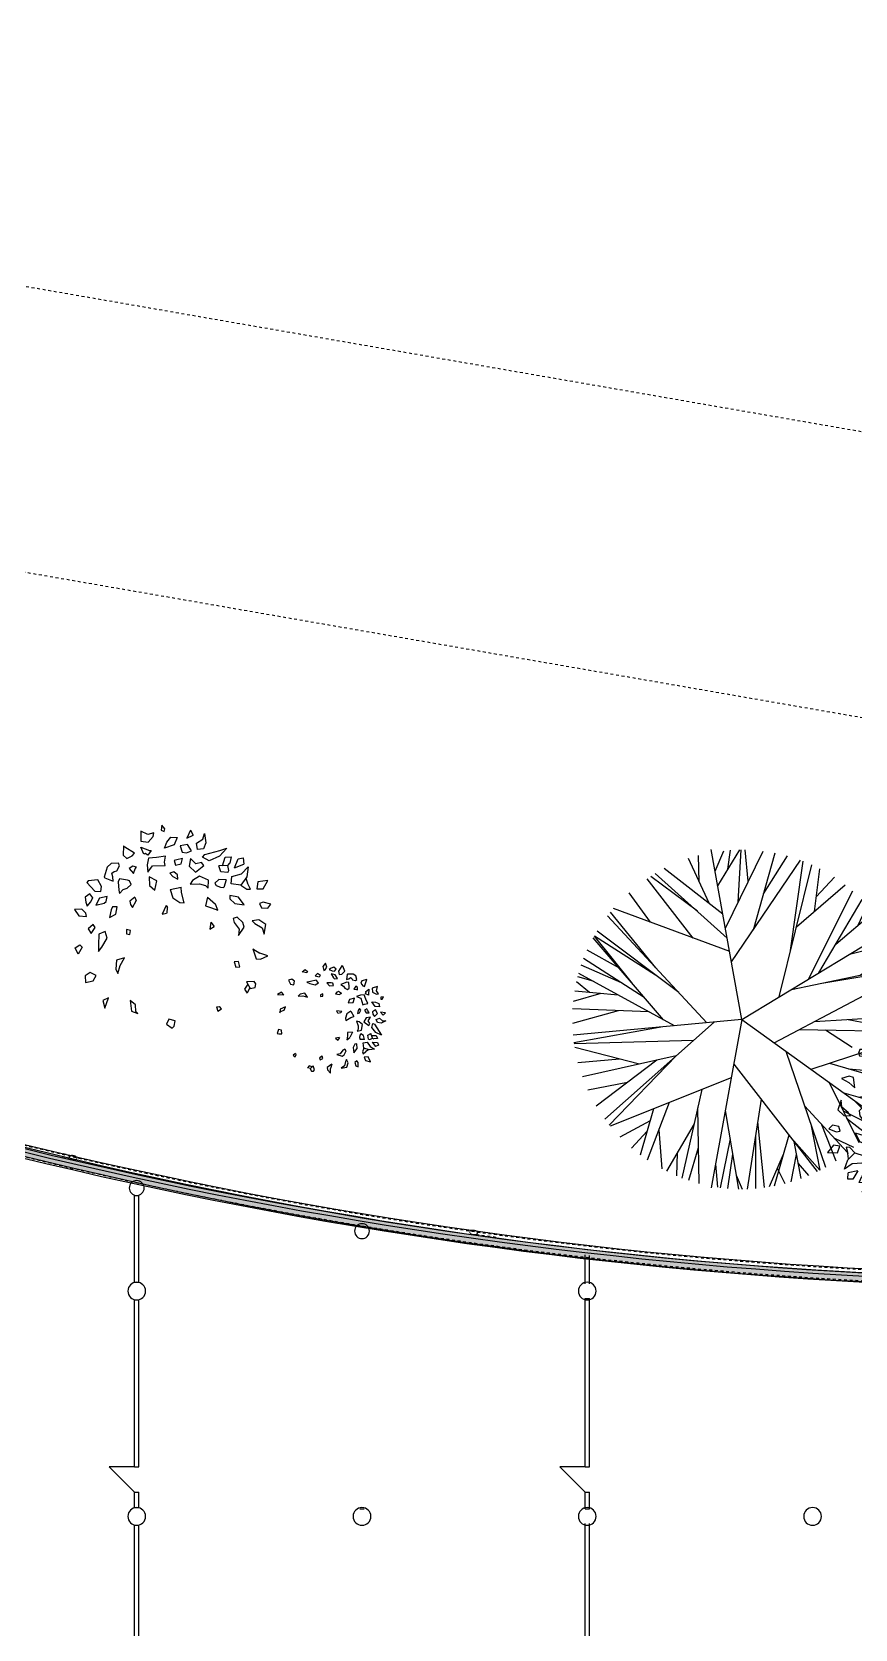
# Model space of a CAD drawing. Header units: metres. Extents: x 183920 to 185578, y 20757 to 21440.
# Drawn here: x 184439.6 to 184468.9, y 20985.4 to 21042.1 of the extents above; entities that cross this region are included whole.
import ezdxf

# ---------------------------------------------------------------- set-up
doc = ezdxf.new("R2010")
doc.units = ezdxf.units.M
for name, pattern in [('Path offset', [0.022225, 0.00635, -0.003175, 0.00635, -0.003175, 0, -0.003175]), ('Property boundary', [0.00111125, 0.0003175, -0.00015875, 0.0003175, -0.00015875, 0, -0.00015875]), ('RayonDimensionSideLines', [0.02, 0, -0.02]), ('Style 0_1', [0]), ('Style_13', [0]), ('Style_25', [4.7625e-07, 3.175e-07, -1.5875e-07]), ('Style_8', [0]), ('Wall Style 01', [0])]:
    doc.linetypes.add(name, pattern=pattern)
for name, color, linetype, true_color in [('0_1', 7, 'Continuous', 0x000000), ('0_2', 7, 'Continuous', 0x000000), ('COLON', 5, 'Continuous', 0x0000ff), ('DOORS', 8, 'Continuous', 0x414141), ('GKL', 5, 'Continuous', 0x0000ff), ('MONOLIT', 7, 'Continuous', 0x691639), ('S', 2, 'Continuous', 0xffff00), ('SENDVICH', 2, 'Continuous', 0xffff00), ('TEXT', 2, 'Continuous', 0xffff00), ('Walls', 7, 'Continuous', 0x68db4c), ('Zoning', 7, 'Continuous', 0x47d2e2)]:
    doc.layers.add(name, color=color, linetype=linetype, true_color=true_color)
doc.styles.add('Style_26', font='', dxfattribs={"height": 0.288})
doc.styles.add('Style_34', font='', dxfattribs={"height": 0.288})
doc.styles.get('Style_26').set_extended_font_data('arial')
doc.styles.get('Style_34').set_extended_font_data('arial')
doc.dimstyles.new('Style_14', dxfattribs={"dimtxt": 0.288, "dimasz": 0.002, "dimexe": 0.002, "dimexo": 0, "dimgap": 0.001, "dimtad": 0, "dimtih": 1, "dimtoh": 1, "dimdec": 0, "dimrnd": 1, "dimzin": 0, "dimdsep": 46, "dimtxsty": 'Style_34', "dimcen": 0.09, "dimadec": 0, "dimazin": 0, "dimtfac": 1, "dimtdec": 4, "dimtix": 1, "dimtofl": 0, "dimtmove": 2, "dimatfit": 3, "dimfxl": 1, "dimtolj": 1, "dimtzin": 0, "dimlwd": 5, "dimlwe": 5, "dimarcsym": 0})
doc.dimstyles.new('Style_6', dxfattribs={"dimtxt": 0.288, "dimasz": 0.002, "dimexe": 0.002, "dimexo": 0, "dimgap": 0.001, "dimtad": 0, "dimtih": 1, "dimtoh": 1, "dimdec": 0, "dimrnd": 1, "dimzin": 0, "dimdsep": 46, "dimtxsty": 'Style_26', "dimcen": 0.09, "dimadec": 0, "dimazin": 0, "dimtfac": 1, "dimtdec": 4, "dimtix": 1, "dimtofl": 0, "dimtmove": 2, "dimatfit": 3, "dimfxl": 1, "dimtolj": 1, "dimtzin": 0, "dimlwd": 5, "dimlwe": 5, "dimarcsym": 0})

# ---------------------------------------------------------------- blocks, each defined once
blk = doc.blocks.new('TREE08')
at = {"layer": '0_2', "linetype": 'Style 0_1'}
for points in [[(-0.3478543488823741, 0.7375844066017215), (-0.3632072999626907, 0.7303561281899182)], [(-0.2813250647942006, 0.7014422346879942), (-0.3478543488823741, 0.7375844066017215)], [(-0.1673427909349623, 0.7447011414184806), (-0.228754400292572, 0.6941023883106984)], [(-0.1264015149427234, 0.751929419830284), (-0.1673427909349623, 0.7447011414184806)], [(-0.08034285666543517, 0.7230155263283601), (-0.1264015149427234, 0.751929419830284)], [(0.02410137970231118, 0.8128221089848462), (-0.01683970132625134, 0.7549950774652607)], [(-0.01683970132625134, 0.7549950774652607), (-0.006604522458336793, 0.7188528811810753)], [(0.02921898132150008, 0.7983647966769922), (0.02410137970231118, 0.8128221089848462)], [(0.0650424607308737, 0.7188528811810753), (0.02921898132150008, 0.7983647966769922)], [(0.1981012482413604, 0.8345069685907195), (0.1571599966195848, 0.7694516342888574)], [(0.1571599966195848, 0.7694516342888574), (0.1981012482413604, 0.7333094623751449)], [(0.2288069554383271, 0.7839082154829272), (0.1981012482413604, 0.8345069685907195)], [(0.1981012482413604, 0.7333094623751449), (0.2543952803502396, 0.7477660435692002)], [(0.2748658086792917, 0.7694516342888574), (0.2288069554383271, 0.7839082154829272)], [(0.2543952803502396, 0.7477660435692002), (0.2748658086792917, 0.7694516342888574)], [(0.3567479707364068, 0.7839082154829272), (0.3311598407881757, 0.7549950774652607)], [(0.3311598407881757, 0.7549950774652607), (0.3465127918684972, 0.7333094623751449)], [(0.3465127918684972, 0.7333094623751449), (0.3618657429488138, 0.7477660435692002)], [(0.3618657429488138, 0.7477660435692002), (0.3567479707364068, 0.7839082154829272)], [(-0.4340110896091811, 0.6452276015375352), (-0.4510562035739434, 0.6091151615849111)], [(-0.3913988530326364, 0.6452276015375352), (-0.4340110896091811, 0.6452276015375352)], [(-0.3877112612605409, 0.6087685892744148), (-0.3913988530326364, 0.6452276015375352)], [(-0.3632072999626907, 0.7303561281899182), (-0.3478543488823741, 0.6436152031684088)], [(-0.3478543488823741, 0.6436152031684088), (-0.3120308694730005, 0.6147020407802887)], [(-0.3120308694730005, 0.6147020407802887), (-0.2864426420429262, 0.6436152031684088)], [(-0.2864426420429262, 0.6436152031684088), (-0.2813250647942006, 0.7014422346879942)], [(-0.228754400292572, 0.6941023883106984), (-0.228754400292572, 0.6868740855284319)], [(-0.228754400292572, 0.6868740855284319), (-0.1878133192640143, 0.6290470540088464)], [(-0.1878133192640143, 0.6290470540088464), (-0.1724603681836879, 0.6579602163969713)], [(-0.1724603681836879, 0.6579602163969713), (-0.1622250187225553, 0.6868740855284319)], [(-0.1622250187225553, 0.6868740855284319), (-0.1417544660230498, 0.6868740855284319)], [(-0.1387446167412802, 0.6198486432467819), (-0.1592150475884941, 0.6053920620527119)], [(-0.1417544660230498, 0.6868740855284319), (-0.1212839376939977, 0.6796450760028296)], [(-0.0926857635003156, 0.5764781685507882), (-0.1387446167412802, 0.6198486432467819)], [(-0.1212839376939977, 0.6796450760028296), (-0.08546043391416575, 0.7013306667224871)], [(-0.08546043391416575, 0.7013306667224871), (-0.08034285666543517, 0.7230155263283601)], [(-0.03141618518311018, 0.6443760245566021), (-0.02629860793438944, 0.5937772714488199)], [(-0.0007104779861435182, 0.6443760245566021), (-0.03141618518311018, 0.6443760245566021)], [(-0.02629860793438944, 0.5937772714488199), (0.004407294226258528, 0.6154621310546785)], [(-0.006604522458336793, 0.7188528811810753), (0.03945433078262778, 0.711624602769272)], [(0.01976024530658005, 0.6226911649507436), (-0.0007104779861435182, 0.6443760245566021)], [(0.004407294226258528, 0.6154621310546785), (0.01976024530658005, 0.6226911649507436)], [(0.03945433078262778, 0.711624602769272), (0.0650424607308737, 0.7188528811810753)], [(0.1329661494241939, 0.6289340238157365), (0.09714267001482517, 0.592791827531551)], [(0.1212572888450092, 0.6736245975845898), (0.1314926383061468, 0.7314516291041755)], [(0.1314926383061468, 0.6736245975845898), (0.1212572888450092, 0.6736245975845898)], [(0.1314926383061468, 0.7314516291041755), (0.1724337193347093, 0.6736245975845898)], [(0.1417278171740663, 0.6519397379787166), (0.1314926383061468, 0.6736245975845898)], [(0.1892601815330779, 0.6000201303138176), (0.1329661494241939, 0.6289340238157365)], [(0.1826688982026287, 0.6663962948023282), (0.1417278171740663, 0.6519397379787166)], [(0.1724337193347093, 0.6736245975845898), (0.1826688982026287, 0.6663962948023282)], [(0.2778920349101195, 0.6269646225792742), (0.3188331159386772, 0.6558785160811978)], [(0.3546566197185091, 0.6052797629734058), (0.2778920349101195, 0.6269646225792742)], [(0.3188331159386772, 0.6558785160811978), (0.3648919691796417, 0.6703350972752629)], [(0.4058330502082043, 0.641421934887133), (0.3546566197185091, 0.6052797629734058)], [(0.3648919691796417, 0.6703350972752629), (0.4058330502082043, 0.641421934887133)], [(0.5215110206685611, 0.6319357089934279), (0.4642184577054443, 0.5959705153596326)], [(0.5215110206685611, 0.6319357089934279), (0.5153948881951396, 0.5887422369478341)], [(-0.554192038689586, 0.6104270965536976), (-0.554192038689586, 0.5526000650341072)], [(-0.5081331854486165, 0.581513958536031), (-0.554192038689586, 0.6104270965536976)], [(-0.554192038689586, 0.5526000650341072), (-0.5081331854486165, 0.5164578931203802)], [(-0.4978980065807069, 0.5381434838400422), (-0.5081331854486165, 0.581513958536031)], [(-0.5081331854486165, 0.5164578931203802), (-0.4978980065807069, 0.5381434838400422)], [(-0.4510562035739434, 0.6091151615849111), (-0.4595785777778675, 0.5790217134524759)], [(-0.4595785777778675, 0.5790217134524759), (-0.416966341201323, 0.5910589416085967)], [(-0.416966341201323, 0.5910589416085967), (-0.3871376781159011, 0.6091151615849111)], [(-0.3487892240953092, 0.578222971628648), (-0.3999656545849995, 0.5493098092405279)], [(-0.3999656545849995, 0.5493098092405279), (-0.3385540452273897, 0.5276249496346548)], [(-0.2924951919864252, 0.5565380876523313), (-0.3487892240953092, 0.578222971628648)], [(-0.3385540452273897, 0.5276249496346548), (-0.3180833219346612, 0.5276249496346548)], [(-0.3180833219346612, 0.5276249496346548), (-0.2924951919864252, 0.5565380876523313)], [(-0.1899209497491322, 0.5475650305331264), (-0.2001562260988899, 0.5258794154430059)], [(-0.2001562260988899, 0.5258794154430059), (-0.1592150475884941, 0.5331077182252577)], [(-0.1592150475884941, 0.6053920620527119), (-0.1899209497491322, 0.5475650305331264)], [(-0.1592150475884941, 0.5331077182252577), (-0.1285092429096892, 0.5258794154430059)], [(-0.1285092429096892, 0.5258794154430059), (-0.08756816188112672, 0.5331077182252577)], [(-0.08245038966871976, 0.5620216117271913), (-0.0926857635003156, 0.5764781685507882)], [(-0.08756816188112672, 0.5331077182252577), (-0.08245038966871976, 0.5620216117271913)], [(0.06054272338199378, 0.5070371019115579), (0.02471924397262015, 0.4492104359488716)], [(0.0912486255426319, 0.4492104359488716), (0.06054272338199378, 0.5070371019115579)], [(0.09714267001482517, 0.592791827531551), (0.07155434510290778, 0.5421930744237689)], [(0.07155434510290778, 0.5421930744237689), (0.1278485721754732, 0.5638786895138892)], [(0.1278485721754732, 0.5638786895138892), (0.2097307342325883, 0.513279936406107)], [(0.250671815261141, 0.5711069679256925), (0.1892601815330779, 0.6000201303138176)], [(0.2097307342325883, 0.513279936406107), (0.219966083693716, 0.5349647960119654)], [(0.219966083693716, 0.5349647960119654), (0.250671815261141, 0.5711069679256925)], [(0.2886658740536093, 0.5073725125514256), (0.2784305002220135, 0.4712314373083868)], [(0.3091364023826614, 0.5001442341396173), (0.2886658740536093, 0.5073725125514256)], [(0.350077483411224, 0.4856880185024566), (0.3091364023826614, 0.5001442341396173)], [(0.3897784004754493, 0.5760951624027182), (0.3744254493951278, 0.5254964092949211)], [(0.3744254493951278, 0.5254964092949211), (0.4000135793433639, 0.5038115496890627)], [(0.4409548309651445, 0.5544103027968449), (0.3897784004754493, 0.5760951624027182)], [(0.4000135793433639, 0.5038115496890627), (0.4409548309651445, 0.4965832469068011)], [(0.4409548309651445, 0.4965832469068011), (0.4409548309651445, 0.5544103027968449)], [(0.4642184577054443, 0.5959705153596326), (0.5153948881951396, 0.5887422369478341)], [(0.4846889860344916, 0.4803168178773561), (0.505159709327225, 0.5236869270164454)], [(0.505159709327225, 0.5236869270164454), (0.5614537414361042, 0.5236869270164454)], [(0.5614537414361042, 0.5236869270164454), (0.5972772208454777, 0.5526000650341072)], [(0.5972772208454777, 0.5526000650341072), (0.5665713186848347, 0.48754473073226)], [(-0.4978980065807069, 0.4369463675518255), (-0.5490742664771789, 0.4297180647695639)], [(-0.5490742664771789, 0.4297180647695639), (-0.5490742664771789, 0.3863476144440434)], [(-0.5490742664771789, 0.3863476144440434), (-0.4978980065807069, 0.4080332051637056)], [(-0.4978980065807069, 0.4080332051637056), (-0.4978980065807069, 0.4369463675518255)], [(-0.3218097602198667, 0.4561151965052544), (-0.3644219967964063, 0.4139837647324414)], [(-0.3644219967964063, 0.4139837647324414), (-0.3090261136173641, 0.4079647972827158)], [(-0.3005036419315919, 0.4681524246613752), (-0.3218097602198667, 0.4561151965052544)], [(-0.3090261136173641, 0.4079647972827158), (-0.2706751494393931, 0.4500962046850607)], [(-0.2706751494393931, 0.4500962046850607), (-0.3005036419315919, 0.4681524246613752)], [(-0.1650928369639157, 0.4307027775730292), (-0.1753280158318253, 0.4090171624829088)], [(-0.1753280158318253, 0.380104024465247), (-0.1241515609716768, 0.4090171624829088)], [(-0.1753280158318253, 0.4090171624829088), (-0.1753280158318253, 0.380104024465247)], [(-0.1172624218801002, 0.4382084649300868), (-0.1650928369639157, 0.4307027775730292)], [(-0.1172625924733182, 0.4382084649300868), (-0.1241515609716768, 0.4090171624829088)], [(0.02471924397262015, 0.4492104359488716), (0.04007219505294167, 0.3986116828410895)], [(0.04007219505294167, 0.3986116828410895), (0.0912486255426319, 0.4492104359488716)], [(0.2390423292699181, 0.4369463675518255), (0.208336427109275, 0.4441746459636289)], [(0.208336427109275, 0.4441746459636289), (0.2134540043580006, 0.4080332051637056)], [(0.2134540043580006, 0.4080332051637056), (0.2339247276507292, 0.3718910332499784)], [(0.2339247276507292, 0.3718910332499784), (0.2492775081378375, 0.4008041712676401)], [(0.2492775081378375, 0.4008041712676401), (0.2390423292699181, 0.4369463675518255)], [(0.2784305002220135, 0.4712314373083868), (0.3193717762142524, 0.4567748804847899)], [(0.3193717762142524, 0.4567748804847899), (0.350077483411224, 0.4856880185024566)], [(0.4028068239773764, 0.4514029243754371), (0.3618657429488138, 0.4080332051637056)], [(0.3618657429488138, 0.4080332051637056), (0.3772186940291403, 0.3429771397480547)], [(0.4130420028452909, 0.3935758928558467), (0.4028068239773764, 0.4514029243754371)], [(0.4539832788375346, 0.3791193116617818), (0.4130420028452909, 0.3935758928558467)], [(0.4591008560862554, 0.35020617364412), (0.4539832788375346, 0.3791193116617818)], [(0.5256302620267304, 0.4586312271576939), (0.4846889860344916, 0.4803168178773561)], [(0.4846889860344916, 0.4080332051637056), (0.5102773109464089, 0.4152615079459671)], [(0.5102773109464089, 0.3574344520559085), (0.4846889860344916, 0.4080332051637056)], [(0.5102773109464089, 0.4152615079459671), (0.6228653507937137, 0.3791193116617818)], [(0.5665713186848347, 0.48754473073226), (0.5256302620267304, 0.4586312271576939)], [(0.6228653507937137, 0.3791193116617818), (0.6791593829025929, 0.364662754838175)], [(-0.7195131721538705, 0.3081788768465349), (-0.7109907979499414, 0.3623475367754686)], [(-0.6641173864566614, 0.3382723249789702), (-0.7195131721538705, 0.3081788768465349)], [(-0.7109907979499414, 0.3623475367754686), (-0.6683785613733968, 0.3623475367754686)], [(-0.6683785613733968, 0.3623475367754686), (-0.6641173864566614, 0.3382723249789702)], [(-0.5482186196294457, 0.2840538518299498), (-0.5789245217900839, 0.2406833771339758)], [(-0.5789245217900839, 0.2406833771339758), (-0.5379834407615264, 0.255140713812288)], [(-0.5021599369816944, 0.3491091861318117), (-0.5482186196294457, 0.2840538518299498)], [(-0.5379834407615264, 0.255140713812288), (-0.4663364575723306, 0.291282130241758)], [(-0.4509835064920041, 0.3418808833495501), (-0.5021599369816944, 0.3491091861318117)], [(-0.4663364575723306, 0.291282130241758), (-0.4509835064920041, 0.3418808833495501)], [(-0.3061743798795473, 0.2660474694441802), (-0.3232193232510867, 0.235954021311745)], [(-0.2848682615912775, 0.2419730131319339), (-0.3061743798795473, 0.2660474694441802)], [(0.04968950965054725, 0.2522940978710579), (-0.01172209970706245, 0.2128664955148136)], [(0.04968950965054725, 0.2522940978710579), (0.04968950965054725, 0.2345521106049341)], [(0.141391285493052, 0.336337895352479), (0.1242837100395234, 0.2719020825122148)], [(0.1242837100395234, 0.2719020825122148), (0.1498718399877595, 0.2140750509926292)], [(0.141391285493052, 0.336337895352479), (0.2215187988065018, 0.3080442787964003)], [(0.1754601405292185, 0.1923901913867659), (0.2010482704774546, 0.2719020825122148)], [(0.2010482704774546, 0.2719020825122148), (0.2215187988065018, 0.3080442787964003)], [(0.3236337066152449, 0.3018006644471455), (0.2929278044546068, 0.2873441076235389)], [(0.2929278044546068, 0.2873441076235389), (0.3543394138122115, 0.2512026668236105)], [(0.3850453159728595, 0.3018006644471455), (0.3236337066152449, 0.3018006644471455)], [(0.3543394138122115, 0.2512026668236105), (0.3850453159728595, 0.2150604949098834)], [(0.3772186940291403, 0.3429771397480547), (0.4591008560862554, 0.35020617364412)], [(0.4259863970014121, 0.2367453545157567), (0.3850453159728595, 0.3018006644471455)], [(0.5972772208454777, 0.3429771397480547), (0.5102773109464089, 0.3574344520559085)], [(0.5401944875422576, 0.2395462271037151), (0.5512183676045131, 0.2851501082284691)], [(0.6126300013325763, 0.2490086674285408), (0.5512183676045131, 0.2851501082284691)], [(0.5768066925164257, 0.2706935270343992), (0.6279829524129027, 0.3140640017303928)], [(0.6791593829025929, 0.364662754838175), (0.5972772208454777, 0.3429771397480547)], [(0.5972772208454777, 0.2128664955148136), (0.6126300013325763, 0.2490086674285408)], [(0.6109702755302938, 0.2499855573143639), (0.6331007246253096, 0.2562369702108024)], [(0.6279829524129027, 0.3140640017303928), (0.6689242040346832, 0.2923791421245197)], [(0.6689242040346832, 0.2923791421245197), (0.6331007246253096, 0.2562369702108024)], [(0.6444733459689996, 0.2064410531641064), (0.7047477078145103, 0.2490086674285408)], [(0.7047477078145103, 0.2490086674285408), (0.740571187223879, 0.2345521106049341)], [(-0.764015216044786, 0.1405828828011631), (-0.789603516586245, 0.09721240810517436)], [(-0.7179565577675026, 0.1405828828011631), (-0.764015216044786, 0.1405828828011631)], [(-0.6923682328555851, 0.09721240810517436), (-0.7179565577675026, 0.1405828828011631)], [(-0.3232193232510867, 0.235954021311745), (-0.3061743798795473, 0.2178978013354304)], [(-0.3061743798795473, 0.2178978013354304), (-0.2848682615912775, 0.2419730131319339)], [(-0.01172209970706245, 0.2128664955148136), (0.01940204828670282, 0.2003060579546959)], [(0.02446469451877006, 0.1989230830952489), (0.04968950965054725, 0.2345521106049341)], [(0.1498718399877595, 0.2140750509926292), (0.1754601405292185, 0.1923901913867659)], [(0.3489208857539501, 0.1311394026941548), (0.2988218245563318, 0.08396440675938828)], [(0.3489208857539501, 0.1311394026941548), (0.3704688077455325, 0.05505051325746447)], [(0.3850453159728595, 0.2150604949098834), (0.3901628932215851, 0.1861466014079597)], [(0.3901628932215851, 0.1861466014079597), (0.4259863970014121, 0.2367453545157567)], [(0.4949243598660875, 0.1984099143207486), (0.4539832788375346, 0.1911816359089454)], [(0.4539832788375346, 0.1911816359089454), (0.4539832788375346, 0.1694960208188249)], [(0.4539832788375346, 0.1694960208188249), (0.4744538071665771, 0.1405828828011631)], [(0.4744538071665771, 0.1405828828011631), (0.4949243598660875, 0.1261263016070981)], [(0.5404144309430161, 0.1662835067923817), (0.4949243598660875, 0.1984099143207486)], [(0.5404144309430161, 0.1662835067923817), (0.4949243598660875, 0.1261263016070981)], [(0.5819242697651514, 0.2056382171030103), (0.5401944875422576, 0.2395462271037151)], [(0.5563359692236971, 0.1188980231952998), (0.5921594486330708, 0.1622677424070215)], [(0.5819242697651514, 0.2056382171030103), (0.5972772208454777, 0.2128664955148136)], [(0.5921594486330708, 0.1622677424070215), (0.6638064318222763, 0.1405828828011631)], [(0.6444733459689996, 0.2064410531641064), (0.7201004639311506, 0.1911816359089454)], [(0.6638064318222763, 0.1405828828011631), (0.735453415011477, 0.1550394639952281)], [(0.735453415011477, 0.1550394639952281), (0.6842769845217819, 0.09721240810517436)], [(0.740571187223879, 0.2345521106049341), (0.7201004639311506, 0.1911816359089454)], [(-0.789603516586245, 0.09721240810517436), (-0.7333095088478242, 0.07552754849931591)], [(-0.7333095088478242, 0.07552754849931591), (-0.6923682328555851, 0.09721240810517436)], [(-0.5448030509309616, 0.01927945470738), (-0.4979296150672185, 0.06141013099593595)], [(-0.540541851643763, 0.05539189466000413), (-0.5448030509309616, 0.01927945470738)], [(-0.4979296150672185, 0.1095605302184746), (-0.540541851643763, 0.05539189466000413)], [(-0.4382722645259213, 0.09150431024216012), (-0.4979296150672185, 0.1095605302184746)], [(-0.4979296150672185, 0.06141013099593595), (-0.4382722645259213, 0.09150431024216012)], [(0.2988218245563318, 0.08396440675938828), (0.3295277267169749, 0.04782223484566115)], [(0.3295277267169749, 0.04782223484566115), (0.3602336288776229, 0.004452515633929502)], [(0.3602336288776229, 0.004452515633929502), (0.3704688077455325, 0.05505051325746447)], [(0.5001090533614283, 0.04910217140057831), (0.4855325695045695, 0.02851356819322438)], [(0.4855325695045695, 0.02851356819322438), (0.4964649872307547, -0.02295757426826844)], [(0.547482814767301, 0.002778386889835679), (0.5001090533614283, 0.04910217140057831)], [(0.5511269052684329, -0.06928211426325832), (0.547482814767301, 0.002778386889835679)], [(0.6126300013325763, 0.06829927008750766), (0.5563359692236971, 0.1188980231952998)], [(0.6842769845217819, 0.09721240810517436), (0.6126300013325763, 0.06829927008750766)], [(0.6126300013325763, 0.06829927008750766), (0.6331007246253096, 0.01770051697972544)], [(0.6331007246253096, 0.01770051697972544), (0.6586888545735456, 0.003243960156118791)], [(0.6586888545735456, 0.003243960156118791), (0.6638064318222763, 0.05384195777965376)], [(0.6750323429972499, 0.09348151002580128), (0.6638064318222763, 0.05384195777965376)], [(0.7362125792083913, 0.01853498589779159), (0.6990423881839315, -0.02084092671296722)], [(0.8059067087034159, -0.01427827867291303), (0.7362125792083913, 0.01853498589779159)], [(-0.7537800371768711, -0.0907252676476522), (-0.7742505655059233, -0.1485522991672377)], [(-0.7742505655059233, -0.1485522991672377), (-0.707721378899588, -0.09795354605945551)], [(-0.707721378899588, -0.09795354605945551), (-0.7537800371768711, -0.0907252676476522)], [(0.2647552116024783, -0.04118446057538217), (0.2288069554383271, -0.08349698923584888)], [(0.2288069554383271, -0.08349698923584888), (0.2697482314305611, -0.08349698923584888)], [(0.2647552116024783, -0.04118446057538217), (0.2697482314305611, -0.08349698923584888)], [(0.4232773766768868, -0.1124101272535254), (0.4130420028452909, -0.1413240207554492)], [(0.4539832788375346, -0.119639161149576), (0.4232773766768868, -0.1124101272535254)], [(0.4693362299178513, -0.1774661926691615), (0.4539832788375346, -0.119639161149576)], [(0.4964649872307547, -0.02295757426826844), (0.5511269052684329, -0.06928211426325832)], [(0.6990423881839315, -0.02084092671296722), (0.7408588317623014, -0.04709151887317412)], [(0.7408588317623014, -0.04709151887317412), (0.8059067087034159, -0.01427827867291303)], [(-0.579780168637822, -0.2063793306868381), (-0.615603672417654, -0.2786629434004935)], [(-0.5644274125211818, -0.2569780837946203), (-0.579780168637822, -0.2063793306868381)], [(0.4181597750576979, -0.2063793306868381), (0.3874538728970549, -0.2425215269710235)], [(0.3874538728970549, -0.2425215269710235), (0.4591008560862554, -0.2136076334690997)], [(0.4130420028452909, -0.1413240207554492), (0.4181597750576979, -0.2063793306868381)], [(0.4591008560862554, -0.2136076334690997), (0.4693362299178513, -0.1774661926691615)], [(0.5358654165241867, -0.2063793306868381), (0.5409831887365987, -0.2352932241887619)], [(0.5819242697651514, -0.2280641902926965), (0.5358654165241867, -0.2063793306868381)], [(0.5409831887365987, -0.2352932241887619), (0.5716889203040235, -0.2931195245945487)], [(0.5409831887365987, -0.2352932241887619), (0.5716889203040235, -0.2931195245945487)], [(0.6075123997133922, -0.2858912461827404), (0.5819242697651514, -0.2280641902926965)], [(0.6535712529543567, -0.1268674395613793), (0.6484534807419498, -0.1630088803613077)], [(0.6484534807419498, -0.1630088803613077), (0.6893947567341888, -0.1919227738632314)], [(0.6842769845217819, -0.1340957423436409), (0.6535712529543567, -0.1268674395613793)], [(0.7252182361435623, -0.1774661926691615), (0.6842769845217819, -0.1340957423436409)], [(0.6893947567341888, -0.1919227738632314), (0.7252182361435623, -0.1774661926691615)], [(-0.615603672417654, -0.2786629434004935), (-0.584897770257011, -0.3220334180964675)], [(-0.5900155424694179, -0.300348558490609), (-0.5644274125211818, -0.2569780837946203)], [(-0.584897770257011, -0.3220334180964675), (-0.5900155424694179, -0.300348558490609)], [(0.5563359692236971, -0.3437182777023407), (0.6075123997133922, -0.2858912461827404)], [(0.5716889203040235, -0.2931195245945487), (0.5563359692236971, -0.3437182777023407)], [(-0.410898096681638, -0.4882862342434356), (-0.4467215760910117, -0.509971093849304)], [(-0.3750745929018111, -0.5244276750433591), (-0.410898096681638, -0.4882862342434356)], [(0.2486641036616864, -0.3935509941435048), (0.2377316859355061, -0.4347282005582127)], [(0.2377316859355061, -0.4347282005582127), (0.2632406118890084, -0.4501694701852895)], [(0.2778171201163256, -0.4089922637705767), (0.2486641036616864, -0.3935509941435048)], [(0.2632406118890084, -0.4501694701852895), (0.2778171201163256, -0.4089922637705767)], [(0.4226753288350603, -0.389427390473016), (0.4028068239773764, -0.4666006435237735)], [(0.4028068239773764, -0.4666006435237735), (0.4283949539256123, -0.4882862342434356)], [(0.4226753288350603, -0.389427390473016), (0.4488655066251179, -0.444915783917915)], [(0.4283949539256123, -0.4882862342434356), (0.4898067582468986, -0.4955145370256973)], [(0.4898067582468986, -0.4955145370256973), (0.4488655066251179, -0.444915783917915)], [(-0.4467215760910117, -0.509971093849304), (-0.4262510477619595, -0.5605698469570861)], [(-0.4262510477619595, -0.5605698469570861), (-0.4057803000987728, -0.5533415685452828)], [(-0.4057803000987728, -0.5533415685452828), (-0.3750745929018111, -0.5244276750433591)], [(-0.0532927428266948, -0.6075001634742812), (-0.06328453391140758, -0.6427822287460976)], [(-0.0532927428266948, -0.6075001634742812), (-0.03345604141919887, -0.618707016949609)], [(0.2425623010186963, -0.5930789194471017), (0.2009114303450119, -0.6126887806136623)], [(0.2441599065186486, -0.575026428151156), (0.2390423292699181, -0.6328534596707416)], [(0.2953363613788021, -0.6039403216530798), (0.2441599065186486, -0.575026428151156)], [(0.2953363613788021, -0.6256251812589384), (0.2953363613788021, -0.6039403216530798)], [(-0.06328453391140758, -0.6427822287460976), (-0.02919467153879204, -0.6427822287460976)], [(-0.02919467153879204, -0.6427822287460976), (-0.03345604141919887, -0.618707016949609)], [(0.2009114303450119, -0.6126887806136623), (0.2009114303450119, -0.6488012205662865)], [(0.2397909897986129, -0.6243939368829413), (0.2009114303450119, -0.6488012205662865)], [(0.2390423292699181, -0.6328534596707416), (0.2748658086792917, -0.6473107719785954)], [(0.2748658086792917, -0.6473107719785954), (0.2953363613788021, -0.6256251812589384)]]:
    blk.add_lwpolyline(points, dxfattribs=at)
blk = doc.blocks.new('*D123')
at = {"layer": 'Defpoints', "color": 0}
for p in [(184440.7314974972, 21002.12909819682), (184440.7578492951, 21002.24103828234), (184440.9888534186, 21002.18665763804)]:
    blk.add_point(p, dxfattribs=at)
at = {"layer": 'S', "color": 0, "linetype": 'RayonDimensionSideLines', "lineweight": 5}
for p, q in [((184440.7334442813, 21002.12863990468), (184440.9644484048, 21002.07425926038)), ((184440.7597960792, 21002.2405799902), (184440.9908002027, 21002.1861993459))]:
    blk.add_line(p, q, dxfattribs=at)
at = {"layer": 'S', "color": 0, "lineweight": 5}
blk.add_line((184440.9629599128, 21002.07666433661), (184440.9883951264, 21002.18471085394), dxfattribs=at)
at = {"layer": 'S', "color": 0}
for points in [[(184440.9626354488, 21002.07674071864), (184440.9632843769, 21002.07658795459), (184440.9625016207, 21002.07471755251)], [(184440.9887195905, 21002.18463447192), (184440.9880706624, 21002.18478723596), (184440.9888534186, 21002.18665763804)]]:
    blk.add_solid(points, dxfattribs=at)
at = {"layer": 'S', "color": 0, "insert": (184441.1168193666, 21002.09746141527), "char_height": 0.288, "attachment_point": 5, "rotation": 76.7531975301825, "style": 'Style_26'}
blk.add_mtext('\\A1;0 ', dxfattribs=at)
blk = doc.blocks.new('*D131')
at = {"layer": 'Defpoints', "color": 0}
for p in [(184455.4616280832, 20999.37010658683), (184456.1192769232, 20999.28088192099), (184456.1347375834, 20999.39483791243)]:
    blk.add_point(p, dxfattribs=at)
at = {"layer": 'TEXT', "color": 0, "linetype": 'RayonDimensionSideLines', "lineweight": 5}
for p, q in [((184456.1192769232, 20999.28088192099), (184455.4596462398, 20999.37037546788)), ((184456.1347375834, 20999.39483791243), (184455.4751069001, 20999.48433145932))]:
    blk.add_line(p, q, dxfattribs=at)
at = {"layer": 'TEXT', "color": 0, "lineweight": 5}
blk.add_line((184455.4768198623, 20999.48208073494), (184455.4618969642, 20999.37208843016), dxfattribs=at)
at = {"layer": 'TEXT', "color": 0}
for points in [[(184455.461566657, 20999.37213324367), (184455.4622272714, 20999.37204361665), (184455.4616280832, 20999.37010658683)], [(184455.4771501696, 20999.48203592144), (184455.4764895551, 20999.48212554845), (184455.4770887434, 20999.48406257827)]]:
    blk.add_solid(points, dxfattribs=at)
at = {"layer": 'TEXT', "color": 0, "insert": (184455.3256747719, 20999.4465784585), "char_height": 0.288, "attachment_point": 5, "rotation": 262.2737306638043, "style": 'Style_34'}
blk.add_mtext('\\A1;0 ', dxfattribs=at)
blk = doc.blocks.new('TREE17')
at = {"layer": '0_2', "linetype": 'Style 0_1'}
for points in [[(-0.03674448376957441, 0.3768518768854398), (-0.1955203975070218, 0.6197696340749287)], [(-0.1204989197806995, 0.5049912103119041), (-0.155947782333197, 0.6308905724038251)], [(-0.01298085133369683, 0.309736833202129), (-0.1288480998430653, 0.6369778585865457)], [(-0.06216546665388673, 0.564684001565639), (-0.1067451407279011, 0.6410523380299349)], [(-0.0844610974502274, 0.2111527436255832), (0.2086896238572679, 0.6154602067209397)], [(-0.05772401496792458, 0.4361038517942524), (-0.06499574309262342, 0.6466205831416997)], [(0.04397125377470115, 0.5283199532349387), (-0.04488583224783463, 0.6483269909745286)], [(0.0656233138229858, 0.4181460858264671), (0.02014308445094817, 0.6495666873473936)], [(0.1038416972183191, 0.4708560964491809), (0.05239547909054399, 0.6477633355891149)], [(0.07922008466416959, 0.5555220186226554), (0.09464719338184623, 0.6429498689226154)], [(0.0907903654682062, 0.5157354899407822), (0.1552999865939051, 0.6310503461108408)], [(0.1394214194881994, 0.252769019563594), (0.2147698411175127, 0.6133649325719789)], [(-0.1315855546601535, 0.3289638866503691), (-0.3346542102367221, 0.557089925176813)], [(-0.2445266233626156, 0.4558411662427632), (-0.2977736774192973, 0.5776447543247195)], [(-0.2050085510001785, 0.4114468146248246), (-0.2731050797077147, 0.5897086065172467)], [(-0.2094206847893254, 0.5235517119733012), (-0.2637429736063212, 0.5939547701937931)], [(0, 0), (-0.2437045991841365, 0.6092614979603411)], [(0.08492721954037434, 0.06532863041567068), (0.2413589757909312, 0.6033974394773526)], [(0.1923897592817807, 0.3055793682565304), (0.2948570372760621, 0.5791389753171852)], [(-0.25965019679505, 0.2998854220839487), (-0.4150085912933292, 0.5001104821091039)], [(-0.2823066687304922, 0.3520402096760025), (-0.3889991805009588, 0.5205979857166707)], [(-0.2249690282984254, 0.2200500010378159), (-0.363421383558176, 0.53876481245098)], [(-0.298547464478668, 0.5165278362100231), (-0.3473825342215295, 0.5492431156423385)], [(0.1394214194881994, 0.252769019563594), (0.3997882431336153, 0.5123592351220058)], [(0.2422603681178856, 0.438720254050746), (0.3548405243499808, 0.5444546146757355)], [(-0.4181123745051729, 0.4100628921589473), (-0.4740300270951048, 0.4445651342321927)], [(-0.3876520691303943, 0.2792912440666692), (-0.4439964543212843, 0.4745627184185475)], [(-0.4089818734541951, 0.3532134693928212), (-0.430450348552767, 0.4868830687069322)], [(0.2411470849113663, 0.3541912631708695), (0.4848933743644351, 0.4326904674939714)], [(0.3156481369617966, 0.3781845445468232), (0.4429003865459972, 0.4755858206045318)], [(-0.475850636562576, 0.3526826140908979), (-0.5344241943773976, 0.3697748039371093)], [(-0.4166305703445498, 0.2898438033516497), (-0.5159123846033747, 0.3951924045013009)], [(-0.4512789763202692, 0.3266094600719275), (-0.4902513768041542, 0.4266101413519288)], [(0, 0), (0.5151096308492495, 0.396238177576351)], [(0.114645897259436, 0.1675501608162819), (0.4944484195878279, 0.4217385274429843)], [(0.2410203179375608, 0.1854002445673506), (0.4968218677239951, 0.4189399204109107)], [(-0.2067992724982526, 0.01292495453113925), (-0.5722711835282228, 0.3079745406131312)], [(-0.4375241928790484, 0.1991917788824314), (-0.5600371090435995, 0.3296984404827454)], [(-0.5600371090435995, 0.3296984404827454), (-0.3876520691303943, 0.2792912440666692)], [(-0.06467088925065126, 0.1616772231266158), (-0.5539387701517134, 0.3398447646874579)], [(0.3166583990875088, 0.1654890647208812), (0.5701115425956688, 0.3119542501102696)], [(0.4187202383008279, 0.2244684326413289), (0.5409866209321932, 0.3601056805092536)], [(-0.4722875944017535, 0.1776013746723946), (-0.5924877506538992, 0.2670222659025744)], [(0.4508183032338557, 0.173917408225521), (0.5995759459397932, 0.2507016358404263)], [(0.5099152275302231, 0.2044214657244833), (0.5832223952272295, 0.2866954182893318)], [(-0.5419666291256481, 0.1965346122641022), (-0.62262585557169, 0.1862247812088854)], [(-0.3795763036100605, 0.1524097958431516), (-0.6129914467615356, 0.2158335269596836)], [(0.206107049495881, 0.1585438842275985), (0.6230684064099606, 0.184738696802864)], [(0.5494650685033322, 0.2248359058579332), (0.6127685915850419, 0.2164654206324178)], [(0.5604807198883374, 0.1808067431798967), (0.619210170796284, 0.1972850464305738)], [(-0.4087661799801856, 0.02554788624875759), (-0.6297255287393028, 0.1605876197490636)], [(0.2543110361794823, 0.1615722089766922), (0.6487057287341885, 0.03903207232688324)], [(0.3618841288075485, 0.1281487838664256), (0.637510583093222, 0.1261859009826387)], [(0.4660419233873283, 0.1274070206974259), (0.6315916707587449, 0.1530835934737842)], [(-0.5142175209972029, 0.08999467733570997), (-0.6453380208713645, 0.07669070335118329)], [(-0.5406263444650466, 0.1061344808931537), (-0.6394494178585718, 0.1159614899999153)], [(0.1073114594944779, 0.08254727653421572), (0.6470400156783684, -0.06067819438322287)], [(0.4277252274019401, 0.107691669784419), (0.6477543915371995, 0.03131987930562826)], [(0.5019585031983963, 0.08462706995134156), (0.6433201996581986, 0.09209639447021964)], [(0, 0), (-0.6498789311576972, 0.04061743319735608)], [(-0.5783562697112001, 0.0009215313549784215), (-0.6498111023970167, 0.009389162062693593)], [(-0.4805788200092793, 0.03003617625058611), (-0.649562392244991, -0.02028111790907663)], [(-0.5253939684635721, 0.0328371230289711), (-0.6470410030232387, 0.06066766494066569)], [(-0.5365288636917112, 0.01337624434732131), (-0.6447586968143479, -0.08141773790112225)], [(-0.3257131483206522, 0.02035707177004538), (-0.5820296272443846, -0.2891092149559014)], [(-0.152023771447636, 0.009501485715477868), (-0.435877283160463, -0.4820307243188156)], [(0, 0), (-0.2906346934426986, -0.5812693868854071)], [(0, 0), (0.4467917651709168, -0.487409198368273)], [(0.2595162548439391, 0.04215733748050324), (0.6498122348413886, 0.00931045719046668)], [(0.3709063228386521, 0.03278287190454444), (0.6477543915371995, 0.03131987930562826)], [(0.3844882771217663, 0.008994043566975885), (0.6449840266305207, -0.07961300493101864)], [(-0.3734210942668226, -0.03724359807872812), (-0.6398969604745532, -0.1134658765360395)], [(-0.4462350538301521, -0.05807117237428235), (-0.6316887131257146, -0.1526826606797172)], [(-0.4996966717775289, -0.07336323761064956), (-0.6424197259644334, -0.09818106158747561)], [(-0.206792346679402, -0.0853379920900166), (-0.5677845055067625, -0.3037725050345645)], [(0.1781871299328005, -0.1943859599266879), (0.6425431237685852, -0.09737021752247102)], [(-0.4494415110769875, -0.1290276152608488), (-0.6207986245158994, -0.1922282314381889)], [(-0.5351341569872188, -0.1606331197812377), (-0.6035579020726143, -0.2409574319426332)], [(-0.2390936780257711, -0.1412722825905156), (-0.5417544468221542, -0.358949501338392)], [(-0.2922309007703278, -0.1370364251256959), (-0.4132524650181408, -0.13478992115167)], [(-0.0747358726763863, -0.1494717453527628), (0.08905189200981767, -0.6437486976236492)], [(0.151286377543523, -0.1650396845929252), (0.1351546911031122, -0.6356695954939954)], [(0.3240101700313892, -0.1639198290215111), (0.594518474244768, -0.2624698248262829)], [(0.4950891257146515, -0.1281770969028952), (0.6244839115047511, -0.1798957182213937)], [(-0.3440634659403189, -0.2167678004822391), (-0.5733608374447202, -0.3059411303622776)], [(-0.0992804137130944, -0.1985608274261888), (-0.4137858039964719, -0.5011226731785927)], [(0.2140645626828409, -0.2335249774722013), (0.5788857403255371, -0.2953538975710666)], [(-0.4830326322054644, -0.2708126559692876), (-0.5564637417431693, -0.3356943986542755)], [(-0.4348021203058028, -0.2820281181433489), (-0.5335148968968608, -0.3710855426337638)], [(-0.1849252819676785, -0.2809532767097395), (-0.4234850622582849, -0.4929533722440249)], [(-0.1331627965564783, -0.2663255931129664), (-0.09664533900510597, -0.6426525527929229)], [(0.2400610045166534, -0.2618847322000012), (0.2755228209947505, -0.5885828746011529)], [(0.2772512023323887, -0.3024558570898741), (0.5601300501890776, -0.3295405165345368)], [(0.3652537269486086, -0.2591481137649028), (0.5877514552372248, -0.2772919977734615)], [(-0.4039097936704421, -0.3601334992737276), (-0.5186449142896339, -0.3915993846320098)], [(-0.3409981495162238, -0.3177341828919556), (-0.49476591931736, -0.4213660050890474)], [(-0.1542309127268496, -0.3084618254536894), (-0.1447379194480975, -0.6335562799282335)], [(-0.02002028730385273, -0.3145918496014723), (0.125000764088774, -0.637744019289782)], [(0.146190740259086, -0.3137010988854405), (0.2327593616164678, -0.6067665982423225)], [(0.3439622442209229, -0.3088432058239334), (0.5023270925519528, -0.4123228313481845)], [(0.4193237165037799, -0.3580863113045484), (0.4761659833345172, -0.4422765893394612)], [(-0.292403801439678, -0.3843502302591918), (-0.3574579783057849, -0.5427397340422124)], [(0.01221797689970274, -0.4118801361078596), (-0.05953369748695015, -0.6471463235051287)], [(0.2520762848673706, -0.3725775889358065), (0.3487736852570512, -0.5483607768931692)], [(0.3516607705208326, -0.3836299314772809), (0.3530389186055573, -0.5456245477546822)], [(0.3899990507387408, -0.4254535098967911), (0.4031016548331698, -0.5097564918992511)], [(-0.3301247399633682, -0.4761906165774232), (-0.3915591476023791, -0.5186752925401158)], [(-0.2152222260815625, -0.4304444521631349), (-0.3352898574006687, -0.5567075863385669)], [(-0.1505022741012923, -0.4361517652139404), (-0.2076209027619602, -0.6158215536167744)], [(0.1867498411460932, -0.4510080464668623), (0.1867506393191868, -0.6224683316254223)], [(0.2616132654726383, -0.4604386788994417), (0.3356273853945266, -0.5565041629097824)], [(0.3522914111030233, -0.4577586700739506), (0.3825677785143508, -0.5253422884227639)], [(-0.251011470300476, -0.5020229406009421), (-0.2385186247213464, -0.6045258396658646)], [(-0.1844871329207899, -0.5430530080514492), (-0.1727961240493499, -0.6264855342912548)], [(-0.01404364845610112, -0.4979892412280924), (0.05505180269042084, -0.6475429902201116)], [(0.009582056688390355, -0.5491259328381409), (-0.009785250669294237, -0.6498052585444376)]]:
    blk.add_lwpolyline(points, dxfattribs=at)

msp = doc.modelspace()

# ---------------------------------------------------------------- hatches: boundary and pattern name
at = {"layer": 'Walls', "transparency": 33554483}
h = msp.add_hatch(color=256, dxfattribs=at)
edge = h.paths.add_edge_path(flags=0)
edge.add_arc((184477.7270536855, 21156.71350802558), 159.2481253655851, 248.6581787509293, 272.0351734044439)
edge.add_line((184483.3824336098, 20997.56583411746), (184483.3824335997, 20997.86602383002))
edge.add_arc((184477.7270536855, 21156.71350802559), 158.9481253655945, 248.65817875092858, 272.03901622472284, ccw=False)
edge.add_line((184419.8808729068, 21008.665117536), (184419.7716935491, 21008.38568978531))
edge.add_line((184419.7716935491, 21008.38568978531), (184419.7716935491, 21008.38568978531))

# ---------------------------------------------------------------- linework, layer by layer
at = {"layer": 'COLON', "linetype": 'Style_13'}
for points in [[(184443.1024337187, 21001.01937931509, 0.9999999999999999), (184443.6324337187, 21001.01937931509, 0.9999999999999999), (184443.1024337187, 21001.01937931509)], [(184451.1024337187, 20999.48857039091, 0.9999999999999999), (184451.6324337187, 20999.48857039091, 0.9999999999999999), (184451.1024337187, 20999.48857039091)]]:
    msp.add_lwpolyline(points, format="xyb", close=True, dxfattribs=at)
at = {"layer": 'COLON', "linetype": 'Style_8'}
for points in [[(184443.0524337187, 20997.36154259391, 0.9999999999999999), (184443.6824337186, 20997.36154259391, 0.9999999999999999), (184443.0524337187, 20997.36154259391)], [(184459.0524337187, 20997.36154259391, 0.9999999999999999), (184459.6824337186, 20997.36154259391, 0.9999999999999999), (184459.0524337187, 20997.36154259391)], [(184443.0524337187, 20989.36154259391, 0.9999999999999999), (184443.6824337186, 20989.36154259391, 0.9999999999999999), (184443.0524337187, 20989.36154259391)], [(184451.0524337187, 20989.36154259391, 0.9999999999999999), (184451.6824337186, 20989.36154259391, 0.9999999999999999), (184451.0524337187, 20989.36154259391)], [(184459.0524337187, 20989.36154259391, 0.9999999999999999), (184459.6824337186, 20989.36154259391, 0.9999999999999999), (184459.0524337187, 20989.36154259391)], [(184467.0524337187, 20989.36154259391, 0.9999999999999999), (184467.6824337186, 20989.36154259391, 0.9999999999999999), (184467.0524337187, 20989.36154259391)]]:
    msp.add_lwpolyline(points, format="xyb", close=True, dxfattribs=at)
at = {"layer": 'DOORS', "linetype": 'Style_13'}
for points in [[(184443.2924337187, 20991.12654259391), (184442.3924337187, 20991.12654259391), (184443.2924337187, 20990.22654259391)], [(184459.2924337187, 20991.12654259391), (184458.3924337187, 20991.12654259391), (184459.2924337187, 20990.22654259391)]]:
    msp.add_lwpolyline(points, dxfattribs=at)
at = {"layer": 'GKL', "linetype": 'Style_13'}
for points in [[(184443.2924337187, 20997.67654259391), (184443.2924337187, 21000.76521401455)], [(184443.4424337187, 20997.67654259391), (184443.4424337187, 21000.76521401455)], [(184459.2924337187, 20997.61570789446), (184459.2924337187, 20998.64681820108)], [(184459.4424337187, 20997.61570789446), (184459.4424337187, 20998.62955875874)], [(184443.2924337187, 20997.67654259391), (184443.4424337187, 20997.67654259391)], [(184443.2924337187, 20991.12654259391), (184443.2924337187, 20997.04654259391)], [(184443.2924337187, 20997.04654259391), (184443.4424337187, 20997.04654259391)], [(184443.4424337187, 20991.12654259391), (184443.4424337187, 20997.04654259391)], [(184459.2924337187, 20991.12654259391), (184459.2924337187, 20997.09654259391)], [(184459.2924337187, 20997.09654259391), (184459.4424337187, 20997.09654259391)], [(184459.4424337187, 20991.12654259391), (184459.4424337187, 20997.09654259391)], [(184443.2924337187, 20991.12654259391), (184443.4424337187, 20991.12654259391)], [(184459.2924337187, 20991.12654259391), (184459.4424337187, 20991.12654259391)], [(184443.2924337187, 20990.22654259391), (184443.4424337187, 20990.22654259391)], [(184443.2924337187, 20989.67654259391), (184443.2924337187, 20990.22654259391)], [(184443.4424337187, 20989.67654259391), (184443.4424337187, 20990.22654259391)], [(184459.2924337187, 20989.62654259391), (184459.2924337187, 20990.22654259391)], [(184459.2924337187, 20990.22654259391), (184459.4424337187, 20990.22654259391)], [(184459.4424337187, 20989.62654259391), (184459.4424337187, 20990.22654259391)], [(184443.2924337187, 20989.67654259391), (184443.4424337187, 20989.67654259391)], [(184451.2924337187, 20989.62654259391), (184451.4424337187, 20989.62654259391)], [(184459.2924337187, 20989.62654259391), (184459.4424337187, 20989.62654259391)], [(184443.2924337187, 20981.61570789446), (184443.2924337187, 20989.04654259391)], [(184443.2924337187, 20989.04654259391), (184443.4424337187, 20989.04654259391)], [(184443.4424337187, 20981.61570789446), (184443.4424337187, 20989.04654259391)], [(184459.2924337187, 20981.61570789446), (184459.2924337187, 20989.10737729337)], [(184459.4424337187, 20981.61570789446), (184459.4424337187, 20989.10737729337)]]:
    msp.add_lwpolyline(points, dxfattribs=at)
at = {"layer": 'MONOLIT', "linetype": 'Style_13'}
for points in [[(184419.8808729068, 21008.665117536, 0.101015751091681), (184483.9474337187, 20998.03114844763)], [(184419.7562272218, 21008.19886049844, 0.1001653328900629), (184483.4674337186, 20997.53388090235)]]:
    msp.add_lwpolyline(points, format="xyb", dxfattribs=at)
at = {"layer": 'MONOLIT', "linetype": 'Style_25'}
for points in [[(184419.9013130734, 21008.62541666183, 0.1009155918912349), (184483.9174355909, 20998.00025984464)], [(184419.7974436161, 21008.23687641353, 0.1002069372333994), (184483.5174328808, 20997.58584383068)]]:
    msp.add_lwpolyline(points, format="xyb", dxfattribs=at)
at = {"layer": 'SENDVICH', "linetype": 'Style_13'}
for points in [[(184419.8402284442, 21008.39691987736, 0.1004987626390519), (184483.6824337186, 20997.75642721026)], [(184419.8831156546, 21008.50899434896, 0.1006919142365487), (184483.8024337187, 20997.88077170794)]]:
    msp.add_lwpolyline(points, format="xyb", dxfattribs=at)
at = {"layer": 'Walls', "linetype": 'Wall Style 01'}
msp.add_lwpolyline([(184483.3824335997, 20997.86602383002, -0.1023735534542394), (184419.8808729068, 21008.665117536), (184419.7716935491, 21008.38568978531, 0.1023566102878851), (184483.3824336098, 20997.56583411746)], format="xyb", dxfattribs=at)
at = {"layer": 'Zoning', "linetype": 'Property boundary'}
msp.add_lwpolyline([(184519.884760662, 20777.95802801479), (184519.5419156701, 21019.11061999849), (184334.7705200097, 21051.19555882601), (184225.3296017053, 21051.19555881075), (184225.3293673303, 20803.84095248751), (184519.8847606621, 20777.95802801479)], close=True, dxfattribs=at)
msp.add_lwpolyline([(184519.884760662, 20777.95802801479), (184519.5419156701, 21019.11061999849), (184334.7705200097, 21051.19555882601), (184225.3296017053, 21051.19555881075), (184225.3293673303, 20803.84095248751), (184519.8847606621, 20777.95802801479)], close=True, dxfattribs=at)
at = {"layer": 'Zoning', "linetype": 'Path offset'}
msp.add_lwpolyline([(184509.8871510413, 20788.87506204954), (184509.5545236203, 21010.69525130818), (184333.908734791, 21041.19555882676), (184235.3295923039, 21041.19555882386), (184235.3293761996, 20813.00077257849), (184509.8871510413, 20788.87506204954)], close=True, dxfattribs=at)

# ---------------------------------------------------------------- block references
at = {"layer": '0_1'}
for name, p, xscale, yscale, rotation in [('TREE08', (184444.8635942437, 21009.94891801991), 4.638280871296148, 4.638280871296148, 33.1920169605742), ('TREE17', (184464.861577007, 21007.00658845843), 9.269894506645825, 9.269894506645825, 147.7830795429772), ('TREE08', (184450.1268517532, 21006.88327579625), 2.56811794368921, 2.56811794368921, 319.1486118296438), ('TREE08', (184471.3730569591, 21003.65624637135), 4.638280871296149, 4.638280871296149, 202.5386576521917)]:
    msp.add_blockref(name, p, dxfattribs=dict(at, xscale=xscale, yscale=yscale, rotation=rotation))

# ---------------------------------------------------------------- dimensions: what is measured, and where the dimension line sits
at = {"layer": 'S'}
dim = msp.add_linear_dim(base=(184440.9888534186, 21002.18665763804), p1=(184440.7314974972, 21002.12909819682), p2=(184440.7578492951, 21002.24103828234), angle=76.75319753928534, dimstyle='Style_6', override={"dimpost": ' ', "dimfxl": 0.235318687736119, "dimfxlon": 1}, dxfattribs=at)
dim.commit()
dim.dimension.update_dxf_attribs({"geometry": '*D123', "text_midpoint": (184441.1168193666, 21002.09746141527), "dimtype": 161, "text_rotation": 76.7531975301825})
at = {"layer": 'TEXT'}
dim = msp.add_linear_dim(base=(184455.4616280832, 20999.37010658683), p1=(184456.1347375834, 20999.39483791243), p2=(184456.1192769232, 20999.28088192099), angle=262.2737306657351, dimstyle='Style_14', override={"dimpost": ' '}, dxfattribs=at)
dim.commit()
dim.dimension.update_dxf_attribs({"geometry": '*D131', "text_midpoint": (184455.3256747719, 20999.4465784585), "dimtype": 161, "text_rotation": -97.72626933619571})

doc.saveas('drawing.dxf')
